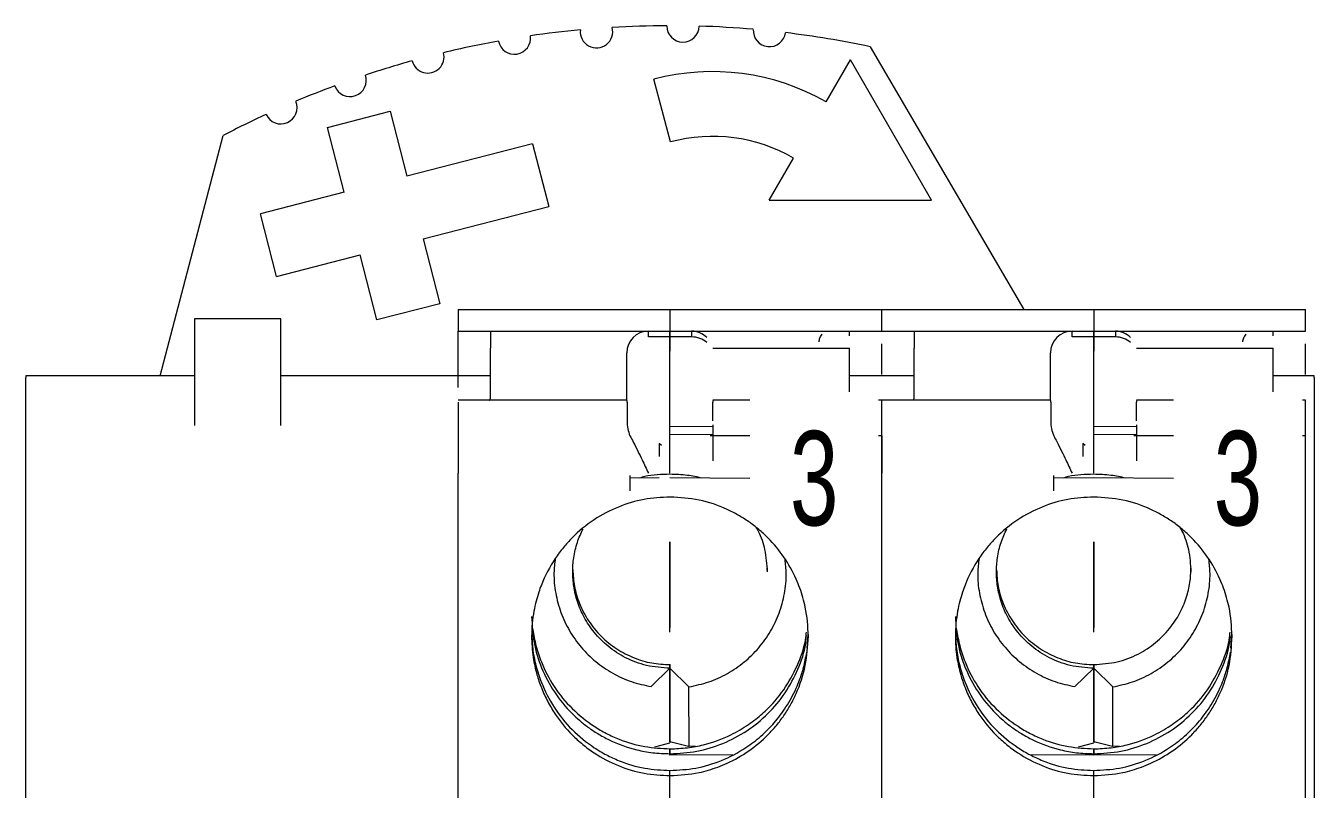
# Model space of a CAD drawing. Header units: millimetres. Extents: x 7 to 413, y 10 to 287.
# Drawn here: x 225.55 to 255.35, y 76.38 to 94.05 of the extents above; entities that cross this region are included whole.
import ezdxf
from ezdxf.enums import TextEntityAlignment as Align

# ---------------------------------------------------------------- set-up
doc = ezdxf.new("R2010")
doc.units = ezdxf.units.MM
doc.layers.add('GR02_Layer1', color=7, linetype='Continuous')
doc.layers.add('図面枠D8M', color=7, linetype='Continuous')
doc.styles.add('HG丸ｺﾞｼｯｸM-PRO', font='')
doc.styles.get('HG丸ｺﾞｼｯｸM-PRO').set_extended_font_data('HG丸ｺﾞｼｯｸM-PRO')

msp = doc.modelspace()

# ---------------------------------------------------------------- linework, layer by layer
at = {"layer": 'GR02_Layer1', "color": 4, "linetype": 'Continuous', "lineweight": 13}
for p, q in [((245.082, 93.559), (248.639, 87.477)), ((244.063, 92.281), (244.626, 93.255)), ((246.5, 90.008), (244.626, 93.255)), ((240.467, 91.357), (240.079, 92.806)), ((232.531, 91.694), (233.983, 92.067)), ((233.983, 92.067), (234.369, 90.566)), ((228.664, 85.945), (230.121, 91.505)), ((232.916, 90.193), (232.531, 91.694)), ((237.275, 91.312), (234.369, 90.566)), ((237.275, 91.312), (237.648, 89.859)), ((242.75, 90.008), (243.313, 90.982)), ((232.916, 90.193), (230.979, 89.695)), ((242.75, 90.008), (246.5, 90.008)), ((234.742, 89.113), (237.648, 89.859)), ((231.352, 88.242), (230.979, 89.695)), ((234.742, 89.113), (235.127, 87.611)), ((231.352, 88.242), (233.289, 88.74)), ((233.675, 87.238), (233.289, 88.74)), ((235.127, 87.611), (233.675, 87.238)), ((235.553, 87.477), (235.553, 86.977)), ((235.553, 87.477), (240.453, 87.477)), ((240.453, 87.477), (245.353, 87.477)), ((240.453, 87.477), (240.453, 86.977)), ((245.353, 86.977), (245.353, 87.477)), ((245.353, 87.477), (250.253, 87.477)), ((250.253, 87.477), (255.153, 87.477)), ((250.253, 87.477), (250.253, 86.977)), ((255.153, 86.977), (255.153, 87.477)), ((231.453, 87.26), (229.453, 87.26)), ((229.453, 87.26), (229.453, 87.028)), ((229.453, 87.028), (229.453, 84.797)), ((231.453, 87.028), (231.453, 87.26)), ((231.453, 84.797), (231.453, 87.028)), ((235.553, 86.073), (235.553, 86.977)), ((235.553, 86.977), (236.303, 86.977)), ((236.303, 86.977), (239.953, 86.977)), ((239.953, 86.843), (239.953, 86.977)), ((239.953, 86.977), (240.453, 86.977)), ((240.453, 86.843), (239.953, 86.843)), ((240.453, 86.977), (240.953, 86.977)), ((240.453, 86.843), (240.453, 86.977)), ((240.453, 86.977), (240.453, 86.843)), ((240.453, 86.843), (240.453, 86.511)), ((240.953, 86.843), (240.453, 86.843)), ((240.453, 85.25), (240.453, 86.843)), ((240.953, 86.977), (244.603, 86.977)), ((244.603, 86.977), (245.353, 86.977)), ((245.353, 86.977), (246.103, 86.977)), ((246.103, 86.977), (249.753, 86.977)), ((249.753, 86.843), (249.753, 86.977)), ((249.753, 86.977), (250.253, 86.977)), ((250.253, 86.843), (249.753, 86.843)), ((250.253, 86.977), (250.753, 86.977)), ((250.253, 86.843), (250.253, 86.977)), ((250.253, 86.977), (250.253, 86.843)), ((250.753, 86.843), (250.253, 86.843)), ((250.253, 86.843), (250.253, 86.511)), ((250.253, 85.25), (250.253, 86.843)), ((250.753, 86.977), (254.403, 86.977)), ((254.403, 86.977), (255.153, 86.977)), ((236.303, 85.559), (236.303, 86.582)), ((241.442, 86.582), (244.603, 86.582)), ((244.603, 85.575), (244.603, 86.582)), ((246.103, 85.559), (246.103, 86.582)), ((251.242, 86.582), (254.403, 86.582)), ((254.403, 85.575), (254.403, 86.582)), ((239.453, 85.377), (239.453, 86.41)), ((249.253, 85.377), (249.253, 86.41)), ((229.453, 85.945), (225.553, 85.945)), ((225.553, 85.945), (225.553, 85.905)), ((225.553, 85.126), (225.553, 85.905)), ((236.303, 85.945), (231.453, 85.945)), ((246.103, 85.945), (244.603, 85.945)), ((255.353, 85.945), (254.403, 85.945)), ((255.353, 85.905), (255.353, 85.945)), ((255.353, 85.905), (255.353, 85.126)), ((236.303, 85.477), (236.303, 85.559)), ((246.103, 85.477), (246.103, 85.559)), ((239.453, 85.377), (235.553, 85.377)), ((235.553, 85.337), (235.553, 84.557)), ((239.457, 85.377), (239.453, 85.377)), ((239.463, 85.337), (239.463, 84.904)), ((240.453, 83.691), (240.453, 85.25)), ((242.298, 85.377), (241.441, 85.377)), ((241.443, 84.904), (241.443, 85.337)), ((245.354, 85.377), (245.278, 85.377)), ((249.253, 85.377), (245.353, 85.377)), ((245.353, 84.557), (245.353, 85.337)), ((249.257, 85.377), (249.253, 85.377)), ((249.263, 85.337), (249.263, 84.904)), ((250.253, 83.691), (250.253, 85.25)), ((252.098, 85.377), (251.241, 85.377)), ((251.243, 84.904), (251.243, 85.337)), ((255.154, 85.377), (255.078, 85.377)), ((255.153, 84.557), (255.153, 85.337)), ((225.553, 84.26), (225.553, 85.126)), ((255.353, 85.126), (255.353, 84.26)), ((240.453, 84.776), (241.453, 84.768)), ((250.253, 84.776), (251.253, 84.768)), ((240.253, 84.335), (240.205, 84.374)), ((240.453, 84.593), (241.453, 84.584)), ((242.298, 84.557), (241.379, 84.557)), ((245.353, 84.557), (245.278, 84.557)), ((250.053, 84.335), (250.005, 84.374)), ((250.253, 84.593), (251.253, 84.584)), ((252.098, 84.557), (251.179, 84.557)), ((255.153, 84.557), (255.078, 84.557)), ((225.553, 63.711), (225.553, 84.26)), ((255.353, 84.26), (255.353, 63.711)), ((235.553, 63.277), (235.553, 83.691)), ((239.528, 83.285), (239.528, 83.634)), ((240.205, 83.581), (239.528, 83.575)), ((242.298, 83.566), (240.453, 83.584)), ((245.353, 73.077), (245.353, 83.691)), ((245.353, 63.277), (245.353, 83.691)), ((249.328, 83.285), (249.328, 83.634)), ((250.253, 83.584), (249.328, 83.575)), ((252.098, 83.566), (250.253, 83.584)), ((255.153, 73.077), (255.153, 83.691)), ((240.453, 80.013), (240.453, 82.098)), ((240.453, 82.098), (240.453, 80.119)), ((250.253, 80.013), (250.253, 82.098)), ((250.253, 82.098), (250.253, 80.119)), ((242.699, 81.442), (242.703, 81.495)), ((243.624, 79.64), (243.648, 79.965)), ((253.424, 79.64), (253.448, 79.965)), ((240.453, 79.26), (240.453, 79.273)), ((250.253, 79.26), (250.253, 79.273)), ((240.02, 78.751), (240.453, 79.177)), ((240.453, 79.177), (240.453, 79.26)), ((240.453, 79.26), (240.453, 79.177)), ((240.453, 79.26), (240.453, 79.226)), ((240.453, 79.177), (240.892, 78.745)), ((240.453, 77.474), (240.453, 79.177)), ((240.453, 79.177), (240.453, 77.447)), ((249.82, 78.751), (250.253, 79.177)), ((250.253, 79.177), (250.253, 79.26)), ((250.253, 79.26), (250.253, 79.177)), ((250.253, 79.26), (250.253, 79.226)), ((250.253, 79.177), (250.692, 78.745)), ((250.253, 77.474), (250.253, 79.177)), ((250.253, 79.177), (250.253, 77.447)), ((240.893, 77.369), (240.892, 78.745)), ((250.693, 77.369), (250.692, 78.745)), ((240.101, 77.36), (240.453, 77.447)), ((240.884, 77.363), (240.453, 77.474)), ((240.453, 77.198), (240.453, 77.311)), ((240.453, 77.311), (240.453, 77.198)), ((240.453, 77.164), (240.453, 77.198)), ((240.453, 77.198), (240.453, 77.164)), ((240.893, 77.369), (240.884, 77.363)), ((241.038, 77.371), (240.893, 77.369)), ((249.901, 77.36), (250.253, 77.447)), ((250.684, 77.363), (250.253, 77.474)), ((250.253, 77.198), (250.253, 77.311)), ((250.253, 77.311), (250.253, 77.198)), ((250.253, 77.164), (250.253, 77.198)), ((250.253, 77.198), (250.253, 77.164)), ((250.693, 77.369), (250.684, 77.363)), ((250.838, 77.371), (250.693, 77.369)), ((241.895, 77.175), (240.453, 77.164)), ((240.453, 77.164), (240.453, 77.164)), ((250.253, 77.164), (248.778, 77.175)), ((251.695, 77.175), (250.253, 77.164)), ((240.453, 76.775), (240.453, 76.81)), ((240.453, 76.691), (240.453, 76.809)), ((240.453, 76.703), (240.453, 76.785)), ((240.453, 76.061), (240.453, 76.691)), ((250.253, 76.775), (250.253, 76.81)), ((250.253, 76.691), (250.253, 76.809)), ((250.253, 76.703), (250.253, 76.775)), ((250.253, 76.061), (250.253, 76.691))]:
    msp.add_line(p, q, dxfattribs=at)
for centre, radius, start, end in [((240.453, 71.76), 22.286, 95.3363, 98.3292), ((238.753, 93.906), 0.375, 173.5057, 15.2732), ((240.453, 71.76), 22.286, 90.1928, 93.4426), ((240.753, 94.043), 0.375, 179.7107, 358.7466), ((240.453, 71.76), 22.286, 85.0425, 88.2646), ((242.753, 93.936), 0.375, 176.0811, 352.0767), ((240.453, 71.76), 22.286, 78.0114, 83.1153), ((240.453, 71.76), 22.286, 100.2568, 103.5918), ((236.853, 93.76), 0.375, 190.9345, 7.6515), ((234.853, 93.326), 0.375, 194.4553, 14.6565), ((240.453, 71.76), 22.286, 105.5201, 108.4288), ((241.437, 87.735), 5.25, 59.9836, 104.9836), ((233.053, 92.781), 0.375, 199.9411, 18.8447), ((240.453, 71.76), 22.286, 110.357, 112.8545), ((231.453, 92.147), 0.375, 204.3201, 23.3172), ((240.453, 71.76), 22.286, 114.7828, 117.6211), ((241.437, 87.735), 3.75, 59.9836, 104.9836), ((239.953, 86.477), 0.5, 90, 180), ((240.953, 86.477), 0.5, 45, 90), ((240.959, 86.302), 0.541, 49.9604, 90.5719), ((249.753, 86.477), 0.5, 90, 180), ((250.753, 86.477), 0.5, 45, 90), ((250.759, 86.302), 0.541, 49.9604, 90.5719)]:
    msp.add_arc(centre, radius, start, end, dxfattribs=at)
for points in [[(236.303, 86.977), (236.303, 86.971), (236.303, 86.96), (236.303, 86.872), (236.303, 86.744), (236.303, 86.636), (236.303, 86.582)], [(244.603, 86.866), (244.603, 86.898), (244.603, 86.962), (244.603, 86.972), (244.603, 86.977)], [(246.103, 86.977), (246.103, 86.971), (246.103, 86.96), (246.103, 86.872), (246.103, 86.744), (246.103, 86.636), (246.103, 86.582)], [(254.403, 86.866), (254.403, 86.898), (254.403, 86.962), (254.403, 86.972), (254.403, 86.977)], [(239.453, 86.41), (239.453, 86.43), (239.453, 86.469), (239.453, 86.474), (239.453, 86.477)], [(245.353, 85.977), (245.353, 86.109), (245.353, 86.374), (245.353, 86.581), (245.353, 86.684)], [(249.253, 86.41), (249.253, 86.43), (249.253, 86.469), (249.253, 86.474), (249.253, 86.477)], [(255.153, 85.977), (255.153, 86.109), (255.153, 86.374), (255.153, 86.581), (255.153, 86.684)], [(245.353, 85.337), (245.353, 85.348), (245.353, 85.372), (245.353, 85.375), (245.353, 85.377)], [(255.153, 85.337), (255.153, 85.348), (255.153, 85.372), (255.153, 85.375), (255.153, 85.377)], [(235.553, 84.557), (235.553, 84.508), (235.553, 84.409), (235.553, 84.196), (235.553, 83.953), (235.553, 83.779), (235.553, 83.691)], [(245.353, 84.191), (245.353, 84.264), (245.353, 84.411), (245.353, 84.508), (245.353, 84.557)], [(245.353, 84.557), (245.353, 84.508), (245.353, 84.409), (245.353, 84.196), (245.353, 83.953), (245.353, 83.779), (245.353, 83.691)], [(255.153, 84.191), (255.153, 84.264), (255.153, 84.411), (255.153, 84.508), (255.153, 84.557)], [(241.453, 83.977), (241.453, 83.98), (241.453, 83.987), (241.453, 84.039), (241.453, 84.119), (241.453, 84.194), (241.453, 84.232)], [(245.353, 83.691), (245.353, 83.779), (245.353, 83.955), (245.353, 84.112), (245.353, 84.191)], [(251.253, 83.977), (251.253, 83.98), (251.253, 83.987), (251.253, 84.039), (251.253, 84.119), (251.253, 84.194), (251.253, 84.232)], [(255.153, 83.691), (255.153, 83.779), (255.153, 83.955), (255.153, 84.112), (255.153, 84.191)]]:
    msp.add_open_spline(points, degree=3, dxfattribs=at)
for points, knots in [([(240.953, 86.977), (240.953, 86.97), (240.953, 86.956), (240.953, 86.878), (240.953, 86.843)], [0, 0, 0, 0, 0.56, 1, 1, 1, 1]), ([(243.903, 86.727), (243.906, 86.76), (243.911, 86.825), (243.955, 86.878), (243.976, 86.904)], [0, 0, 0, 0, 0.51079, 1, 1, 1, 1]), ([(250.753, 86.977), (250.753, 86.97), (250.753, 86.956), (250.753, 86.878), (250.753, 86.843)], [0, 0, 0, 0, 0.56, 1, 1, 1, 1]), ([(253.703, 86.727), (253.706, 86.76), (253.711, 86.825), (253.755, 86.878), (253.776, 86.904)], [0, 0, 0, 0, 0.51079, 1, 1, 1, 1]), ([(235.553, 85.673), (235.553, 85.74), (235.553, 85.879), (235.553, 86.025), (235.553, 86.058), (235.553, 86.073)], [0, 0, 0, 0, 0.32698, 0.67587, 1, 1, 1, 1]), ([(236.282, 85.377), (236.282, 85.377), (236.302, 85.405), (236.302, 85.441), (236.303, 85.477)], [0, 0, 0, 0, 0.013718, 1, 1, 1, 1]), ([(239.463, 85.337), (239.463, 85.345), (239.462, 85.364), (239.459, 85.377), (239.457, 85.375), (239.457, 85.375)], [0, 0, 0, 0, 0.362525, 0.809593, 1, 1, 1, 1]), ([(241.449, 85.375), (241.449, 85.376), (241.447, 85.376), (241.444, 85.365), (241.443, 85.346), (241.443, 85.337)], [0, 0, 0, 0, 0.1901, 0.596994, 1, 1, 1, 1]), ([(246.082, 85.377), (246.082, 85.377), (246.102, 85.405), (246.102, 85.441), (246.103, 85.477)], [0, 0, 0, 0, 0.013718, 1, 1, 1, 1]), ([(249.263, 85.337), (249.263, 85.345), (249.262, 85.364), (249.259, 85.377), (249.257, 85.375), (249.257, 85.375)], [0, 0, 0, 0, 0.362525, 0.809593, 1, 1, 1, 1]), ([(251.249, 85.375), (251.249, 85.376), (251.247, 85.376), (251.244, 85.365), (251.243, 85.346), (251.243, 85.337)], [0, 0, 0, 0, 0.1901, 0.596994, 1, 1, 1, 1]), ([(239.463, 84.904), (239.463, 84.841), (239.463, 84.725), (239.507, 84.61), (239.527, 84.557)], [0, 0, 0, 0, 0.536653, 1, 1, 1, 1]), ([(241.453, 84.232), (241.453, 84.273), (241.453, 84.357), (241.453, 84.503), (241.453, 84.657), (241.453, 84.759), (241.453, 84.811)], [0, 0, 0, 0, 0.249238, 0.499963, 0.749247, 1, 1, 1, 1]), ([(249.263, 84.904), (249.263, 84.841), (249.263, 84.725), (249.307, 84.61), (249.327, 84.557)], [0, 0, 0, 0, 0.536653, 1, 1, 1, 1]), ([(251.253, 84.232), (251.253, 84.273), (251.253, 84.357), (251.253, 84.503), (251.253, 84.657), (251.253, 84.759), (251.253, 84.811)], [0, 0, 0, 0, 0.249238, 0.499963, 0.749247, 1, 1, 1, 1]), ([(239.527, 84.557), (239.552, 84.512), (239.605, 84.413), (239.703, 84.215), (239.822, 83.971), (239.905, 83.795), (239.953, 83.691)], [0, 0, 0, 0, 0.224608, 0.485203, 0.697831, 1, 1, 1, 1]), ([(240.205, 84.374), (240.205, 84.328), (240.205, 84.237), (240.205, 84.13), (240.205, 84.077)], [0, 0, 0, 0, 0.5, 1, 1, 1, 1]), ([(249.327, 84.557), (249.352, 84.512), (249.405, 84.413), (249.503, 84.215), (249.622, 83.971), (249.705, 83.795), (249.753, 83.691)], [0, 0, 0, 0, 0.224608, 0.485203, 0.697831, 1, 1, 1, 1]), ([(250.005, 84.374), (250.005, 84.328), (250.005, 84.237), (250.005, 84.13), (250.005, 84.077)], [0, 0, 0, 0, 0.5, 1, 1, 1, 1]), ([(240.453, 83.664), (240.256, 83.661), (240.017, 83.657), (239.79, 83.589), (239.751, 83.577)], [0, 0, 0, 0, 0.824893, 1, 1, 1, 1]), ([(241.193, 83.577), (241.08, 83.601), (240.837, 83.653), (240.587, 83.66), (240.453, 83.664)], [0, 0, 0, 0, 0.461755, 1, 1, 1, 1]), ([(250.253, 83.664), (250.056, 83.661), (249.817, 83.657), (249.59, 83.589), (249.551, 83.577)], [0, 0, 0, 0, 0.8248934, 1, 1, 1, 1]), ([(250.993, 83.577), (250.88, 83.601), (250.637, 83.653), (250.387, 83.66), (250.253, 83.664)], [0, 0, 0, 0, 0.461755, 1, 1, 1, 1]), ([(240.453, 83.139), (240.252, 83.128), (239.845, 83.106), (239.248, 82.922), (238.68, 82.626), (238.266, 82.286), (237.981, 81.969), (237.72, 81.618), (237.534, 81.263), (237.412, 80.924), (237.352, 80.721), (237.3, 80.484), (237.262, 80.211), (237.245, 79.853), (237.276, 79.451), (237.362, 79.054), (237.458, 78.769), (237.546, 78.563), (237.623, 78.406), (237.707, 78.257), (237.877, 77.987), (238.115, 77.696), (238.43, 77.41), (238.778, 77.153), (239.248, 76.907), (239.845, 76.724), (240.252, 76.702), (240.453, 76.691)], [0, 0, 0, 0, 0.059629, 0.121031, 0.184237, 0.249273, 0.279207, 0.310899, 0.37946, 0.397215, 0.418143, 0.442243, 0.469515, 0.499959, 0.548909, 0.58906, 0.620403, 0.638237, 0.65563, 0.672581, 0.689092, 0.750642, 0.783435, 0.815765, 0.878971, 0.940373, 1, 1, 1, 1]), ([(243.653, 79.915), (243.641, 80.142), (243.624, 80.445), (243.53, 80.811), (243.459, 81.028), (243.329, 81.348), (243.103, 81.755), (242.792, 82.13), (242.508, 82.393), (242.278, 82.57), (242.033, 82.724), (241.658, 82.914), (241.133, 83.098), (240.68, 83.125), (240.453, 83.139)], [0, 0, 0, 0, 0.134903, 0.179707, 0.224765, 0.270298, 0.385261, 0.500493, 0.558379, 0.615699, 0.672932, 0.730559, 0.865455, 1, 1, 1, 1]), ([(250.253, 83.139), (250.052, 83.128), (249.645, 83.106), (249.048, 82.922), (248.48, 82.626), (248.066, 82.286), (247.781, 81.969), (247.52, 81.618), (247.334, 81.263), (247.212, 80.924), (247.152, 80.721), (247.1, 80.484), (247.062, 80.211), (247.045, 79.853), (247.076, 79.451), (247.162, 79.054), (247.258, 78.769), (247.346, 78.563), (247.423, 78.406), (247.507, 78.257), (247.677, 77.987), (247.915, 77.696), (248.23, 77.41), (248.578, 77.153), (249.048, 76.907), (249.645, 76.724), (250.052, 76.702), (250.253, 76.691)], [0, 0, 0, 0, 0.059629, 0.121031, 0.184237, 0.249273, 0.279207, 0.310899, 0.37946, 0.397215, 0.418143, 0.442243, 0.469515, 0.499959, 0.548909, 0.58906, 0.620403, 0.638237, 0.65563, 0.672581, 0.689092, 0.750642, 0.783435, 0.815765, 0.878971, 0.940373, 1, 1, 1, 1]), ([(253.453, 79.915), (253.441, 80.142), (253.424, 80.445), (253.33, 80.811), (253.259, 81.028), (253.129, 81.348), (252.903, 81.755), (252.592, 82.13), (252.308, 82.393), (252.078, 82.57), (251.833, 82.724), (251.458, 82.914), (250.933, 83.098), (250.48, 83.125), (250.253, 83.139)], [0, 0, 0, 0, 0.134903, 0.179707, 0.224765, 0.270298, 0.385261, 0.500493, 0.558379, 0.615699, 0.672932, 0.730559, 0.865455, 1, 1, 1, 1]), ([(240.453, 79.177), (240.27, 79.189), (239.915, 79.214), (239.428, 79.401), (239.018, 79.667), (238.696, 79.991), (238.46, 80.345), (238.305, 80.708), (238.221, 81.061), (238.195, 81.404), (238.221, 81.746), (238.296, 82.086), (238.395, 82.299), (238.443, 82.402)], [0, 0, 0, 0, 0.119684, 0.232745, 0.339178, 0.438978, 0.532141, 0.618663, 0.698538, 0.771766, 0.845162, 0.925216, 1, 1, 1, 1]), ([(242.442, 82.438), (242.46, 82.409), (242.554, 82.25), (242.666, 81.904), (242.69, 81.581), (242.703, 81.407)], [0, 0, 0, 0, 0.094302, 0.514178, 1, 1, 1, 1]), ([(250.253, 79.177), (250.07, 79.189), (249.715, 79.214), (249.228, 79.401), (248.818, 79.667), (248.496, 79.991), (248.26, 80.345), (248.105, 80.708), (248.021, 81.061), (247.995, 81.404), (248.021, 81.746), (248.096, 82.086), (248.195, 82.299), (248.243, 82.402)], [0, 0, 0, 0, 0.119684, 0.232745, 0.339178, 0.438978, 0.532141, 0.618663, 0.698538, 0.771766, 0.845162, 0.925216, 1, 1, 1, 1]), ([(252.242, 82.438), (252.26, 82.409), (252.354, 82.25), (252.466, 81.904), (252.49, 81.581), (252.503, 81.407)], [0, 0, 0, 0, 0.094302, 0.514178, 1, 1, 1, 1]), ([(237.8, 81.718), (237.787, 81.606), (237.754, 81.339), (237.798, 80.914), (237.919, 80.461), (238.119, 80.035), (238.392, 79.651), (238.729, 79.317), (239.123, 79.051), (239.555, 78.85), (239.865, 78.784), (240.02, 78.751)], [0, 0, 0, 0, 0.082513, 0.196687, 0.310905, 0.425209, 0.539491, 0.654602, 0.769757, 0.884958, 1, 1, 1, 1]), ([(240.892, 78.745), (241.047, 78.778), (241.355, 78.844), (241.786, 79.045), (242.178, 79.31), (242.514, 79.641), (242.788, 80.024), (242.99, 80.449), (243.113, 80.902), (243.158, 81.325), (243.127, 81.589), (243.115, 81.698)], [0, 0, 0, 0, 0.115082, 0.230418, 0.345272, 0.460358, 0.574864, 0.689707, 0.804488, 0.919503, 1, 1, 1, 1]), ([(247.6, 81.718), (247.587, 81.606), (247.554, 81.339), (247.598, 80.914), (247.719, 80.461), (247.919, 80.035), (248.192, 79.651), (248.529, 79.317), (248.923, 79.051), (249.355, 78.85), (249.665, 78.784), (249.82, 78.751)], [0, 0, 0, 0, 0.082513, 0.196687, 0.310905, 0.425209, 0.539491, 0.654602, 0.769757, 0.884958, 1, 1, 1, 1]), ([(250.692, 78.745), (250.847, 78.778), (251.155, 78.844), (251.586, 79.045), (251.978, 79.31), (252.314, 79.641), (252.588, 80.024), (252.79, 80.449), (252.913, 80.902), (252.958, 81.325), (252.927, 81.589), (252.915, 81.698)], [0, 0, 0, 0, 0.115082, 0.230418, 0.345272, 0.460358, 0.574864, 0.689707, 0.804488, 0.919503, 1, 1, 1, 1]), ([(238.207, 81.455), (238.214, 81.328), (238.229, 81.061), (238.353, 80.658), (238.559, 80.262), (238.851, 79.904), (239.152, 79.662), (239.417, 79.508), (239.683, 79.387), (240.029, 79.282), (240.311, 79.267), (240.453, 79.26)], [0, 0, 0, 0, 0.109788, 0.231142, 0.361424, 0.49409, 0.626838, 0.692279, 0.757193, 0.878323, 1, 1, 1, 1]), ([(248.007, 81.455), (248.014, 81.328), (248.029, 81.061), (248.153, 80.658), (248.359, 80.262), (248.651, 79.904), (248.952, 79.662), (249.217, 79.508), (249.483, 79.387), (249.829, 79.282), (250.111, 79.267), (250.253, 79.26)], [0, 0, 0, 0, 0.109788, 0.231142, 0.361424, 0.49409, 0.626838, 0.692279, 0.757193, 0.878323, 1, 1, 1, 1]), ([(250.253, 79.26), (250.436, 79.273), (250.791, 79.298), (251.278, 79.486), (251.688, 79.752), (252.01, 80.077), (252.247, 80.432), (252.401, 80.796), (252.488, 81.152), (252.498, 81.384), (252.503, 81.495)], [0, 0, 0, 0, 0.154769, 0.301044, 0.43882, 0.568089, 0.688847, 0.801088, 0.904807, 1, 1, 1, 1]), ([(237.253, 80.37), (237.264, 80.171), (237.286, 79.766), (237.468, 79.173), (237.763, 78.611), (238.085, 78.22), (238.361, 77.965), (238.558, 77.808), (238.787, 77.655), (239.154, 77.455), (239.583, 77.302), (240.06, 77.211), (240.319, 77.202), (240.453, 77.198)], [0, 0, 0, 0, 0.119956, 0.243241, 0.369855, 0.499796, 0.544993, 0.595149, 0.650264, 0.710337, 0.845164, 0.920105, 1, 1, 1, 1]), ([(247.053, 80.37), (247.064, 80.171), (247.086, 79.766), (247.268, 79.173), (247.563, 78.611), (247.885, 78.22), (248.161, 77.965), (248.358, 77.808), (248.587, 77.655), (248.954, 77.455), (249.383, 77.302), (249.86, 77.211), (250.119, 77.202), (250.253, 77.198)], [0, 0, 0, 0, 0.119956, 0.243241, 0.369855, 0.499796, 0.544993, 0.595149, 0.650264, 0.710337, 0.845164, 0.920105, 1, 1, 1, 1]), ([(237.256, 79.984), (237.261, 79.866), (237.27, 79.615), (237.346, 79.233), (237.495, 78.77), (237.759, 78.256), (238.173, 77.74), (238.603, 77.391), (238.979, 77.168), (239.363, 76.991), (239.856, 76.842), (240.258, 76.82), (240.453, 76.81)], [0, 0, 0, 0, 0.070645, 0.151382, 0.232843, 0.363091, 0.495932, 0.62852, 0.693767, 0.758379, 0.882611, 1, 1, 1, 1]), ([(237.281, 80.076), (237.302, 79.951), (237.344, 79.693), (237.496, 79.242), (237.758, 78.736), (238.174, 78.228), (238.603, 77.884), (238.979, 77.664), (239.363, 77.49), (239.856, 77.344), (240.258, 77.322), (240.453, 77.311)], [0, 0, 0, 0, 0.083234, 0.170918, 0.311219, 0.454498, 0.597727, 0.668288, 0.73821, 0.872767, 1, 1, 1, 1]), ([(240.453, 77.311), (240.587, 77.316), (240.847, 77.326), (241.325, 77.418), (241.734, 77.565), (242.072, 77.746), (242.263, 77.867), (242.433, 77.992), (242.583, 78.117), (242.832, 78.351), (243.145, 78.73), (243.433, 79.295), (243.584, 79.729), (243.604, 79.97), (243.607, 80.008)], [0, 0, 0, 0, 0.088633, 0.171743, 0.321179, 0.374856, 0.424993, 0.471591, 0.51465, 0.554169, 0.698269, 0.83859, 0.975129, 1, 1, 1, 1]), ([(240.453, 77.198), (240.662, 77.209), (241.082, 77.232), (241.685, 77.421), (242.243, 77.713), (242.729, 78.112), (243.134, 78.594), (243.422, 79.148), (243.585, 79.605), (243.605, 79.873), (243.61, 79.935)], [0, 0, 0, 0, 0.136962, 0.274107, 0.411038, 0.548211, 0.685262, 0.82231, 0.959386, 1, 1, 1, 1]), ([(240.453, 76.691), (240.68, 76.704), (240.982, 76.721), (241.347, 76.816), (241.562, 76.888), (241.881, 77.02), (242.286, 77.249), (242.657, 77.563), (242.917, 77.85), (243.092, 78.082), (243.245, 78.329), (243.432, 78.706), (243.613, 79.233), (243.64, 79.688), (243.653, 79.915)], [0, 0, 0, 0, 0.134491, 0.179191, 0.224173, 0.269664, 0.384303, 0.499492, 0.55736, 0.614738, 0.6721, 0.729921, 0.865044, 1, 1, 1, 1]), ([(247.056, 79.984), (247.061, 79.866), (247.07, 79.615), (247.146, 79.233), (247.295, 78.77), (247.559, 78.256), (247.973, 77.74), (248.403, 77.391), (248.779, 77.168), (249.163, 76.991), (249.656, 76.842), (250.058, 76.82), (250.253, 76.81)], [0, 0, 0, 0, 0.070645, 0.151382, 0.232843, 0.363091, 0.495932, 0.62852, 0.693767, 0.758379, 0.882611, 1, 1, 1, 1]), ([(247.081, 80.076), (247.102, 79.951), (247.144, 79.693), (247.296, 79.242), (247.558, 78.736), (247.974, 78.228), (248.403, 77.884), (248.779, 77.664), (249.163, 77.49), (249.656, 77.344), (250.058, 77.322), (250.253, 77.311)], [0, 0, 0, 0, 0.083234, 0.170918, 0.311219, 0.454498, 0.597727, 0.668288, 0.73821, 0.872767, 1, 1, 1, 1]), ([(250.253, 77.311), (250.387, 77.316), (250.647, 77.326), (251.125, 77.418), (251.534, 77.565), (251.872, 77.746), (252.063, 77.867), (252.233, 77.992), (252.383, 78.117), (252.632, 78.351), (252.945, 78.73), (253.233, 79.295), (253.384, 79.729), (253.404, 79.97), (253.407, 80.008)], [0, 0, 0, 0, 0.088633, 0.171743, 0.321179, 0.374856, 0.424993, 0.471591, 0.51465, 0.554169, 0.698269, 0.83859, 0.975129, 1, 1, 1, 1]), ([(250.253, 77.198), (250.462, 77.209), (250.882, 77.232), (251.485, 77.421), (252.043, 77.713), (252.529, 78.112), (252.934, 78.594), (253.222, 79.148), (253.385, 79.605), (253.405, 79.873), (253.41, 79.935)], [0, 0, 0, 0, 0.136962, 0.274107, 0.411038, 0.548211, 0.685262, 0.82231, 0.959386, 1, 1, 1, 1]), ([(250.253, 76.691), (250.48, 76.704), (250.782, 76.721), (251.147, 76.816), (251.362, 76.888), (251.681, 77.02), (252.086, 77.249), (252.457, 77.563), (252.717, 77.85), (252.892, 78.082), (253.045, 78.329), (253.232, 78.706), (253.413, 79.233), (253.44, 79.688), (253.453, 79.915)], [0, 0, 0, 0, 0.134491, 0.179191, 0.224173, 0.269664, 0.384303, 0.499492, 0.55736, 0.614738, 0.6721, 0.729921, 0.865044, 1, 1, 1, 1]), ([(240.453, 76.81), (240.652, 76.821), (241.058, 76.843), (241.655, 77.026), (242.094, 77.255), (242.387, 77.464), (242.558, 77.604), (242.718, 77.755), (242.867, 77.916), (243.007, 78.09), (243.14, 78.281), (243.264, 78.489), (243.368, 78.7), (243.464, 78.936), (243.554, 79.213), (243.594, 79.43), (243.615, 79.548)], [0, 0, 0, 0, 0.13116, 0.266986, 0.407539, 0.455525, 0.504047, 0.553106, 0.600006, 0.648978, 0.700024, 0.753144, 0.808339, 0.855183, 0.920708, 1, 1, 1, 1]), ([(250.253, 76.81), (250.452, 76.821), (250.858, 76.843), (251.455, 77.026), (251.894, 77.255), (252.187, 77.464), (252.358, 77.604), (252.518, 77.755), (252.667, 77.916), (252.807, 78.09), (252.94, 78.281), (253.064, 78.489), (253.168, 78.7), (253.264, 78.936), (253.354, 79.213), (253.394, 79.43), (253.415, 79.548)], [0, 0, 0, 0, 0.13116, 0.266986, 0.407539, 0.455525, 0.504047, 0.553106, 0.600006, 0.648978, 0.700024, 0.753144, 0.808339, 0.855183, 0.920708, 1, 1, 1, 1])]:
    msp.add_open_spline(points, degree=3, knots=knots, dxfattribs=at)

# ---------------------------------------------------------------- texts
at = {"layer": '図面枠D8M', "color": 3, "linetype": 'Continuous', "lineweight": 35, "style": 'HG丸ｺﾞｼｯｸM-PRO', "width": 0.691275}
for p in [(243.788, 83.575), (253.588, 83.575)]:
    msp.add_text('3', height=2.182, dxfattribs=at).set_placement(p, align=Align.MIDDLE_CENTER)

doc.saveas('drawing.dxf')
